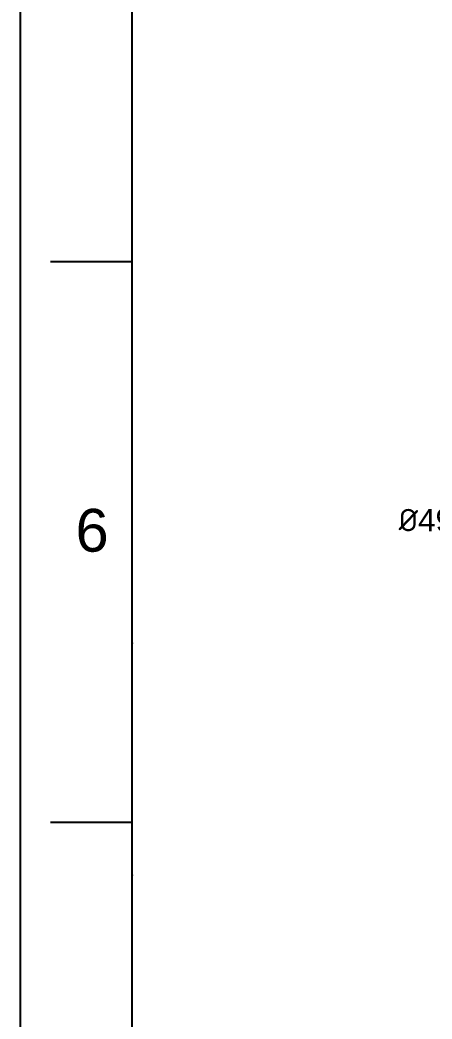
# Model space of a CAD drawing. Header units: millimetres. Extents: x 13479 to 14073, y 4989 to 5829.
# Drawn here: x 13479.5 to 13552.9, y 5174.1 to 5352.2 of the extents above; entities that cross this region are included whole.
import ezdxf

# ---------------------------------------------------------------- set-up
doc = ezdxf.new("R2010")
doc.units = ezdxf.units.MM
doc.layers.add('DIM_', color=5, linetype='Continuous', lineweight=9)
doc.styles.get("Standard").update_dxf_attribs({"font": 'arial.ttf'})
doc.dimstyles.new('사본(2) STANDARD', dxfattribs={"dimscale": 0, "dimtxt": 4, "dimasz": 4, "dimexe": 1.25, "dimexo": 0.625, "dimgap": 1.5, "dimtad": 3, "dimtih": 1, "dimtoh": 1, "dimdec": 1, "dimzin": 9, "dimdsep": 46, "dimtxsty": 'Standard', "dimcen": 2.5, "dimclrd": 5, "dimclre": 5, "dimclrt": 5, "dimadec": 0, "dimazin": 0, "dimtfac": 1, "dimtdec": 1, "dimtmove": 0, "dimatfit": 3, "dimfxl": 1.25, "dimtfill": 1, "dimtolj": 1, "dimtzin": 0, "dimarcsym": 0})

# ---------------------------------------------------------------- blocks, each defined once
blk = doc.blocks.new('*D7')
at = {"layer": 'Defpoints', "color": 0, "transparency": 16777216}
for p in [(13566.54, 5263.06), (13616.04, 5263.06), (13616.04, 5259.14)]:
    blk.add_point(p, dxfattribs=at)
at = {"layer": 'DIM_', "color": 5, "lineweight": -2, "transparency": 16777216}
for p, q in [((13566.54, 5263.06), (13562.54, 5263.06)), ((13612.04, 5263.06), (13570.54, 5263.06)), ((13616.04, 5259.77), (13616.04, 5264.31)), ((13566.54, 5262.43), (13566.54, 5261.81))]:
    blk.add_line(p, q, dxfattribs=at)
at = {"layer": 'DIM_', "color": 5, "transparency": 16777216}
for points in [[(13570.54, 5263.72), (13570.54, 5262.39), (13566.54, 5263.06)], [(13612.04, 5263.72), (13612.04, 5262.39), (13616.04, 5263.06)]]:
    blk.add_solid(points, dxfattribs=at)
at = {"layer": 'DIM_', "color": 5, "transparency": 16777216, "insert": (13554.11, 5263.06), "char_height": 4, "attachment_point": 5, "bg_fill": 3, "box_fill_scale": 1.1, "bg_fill_color": 256, "bg_fill_true_color": 13158600, "bg_fill_transparency": 0}
blk.add_mtext('\\A1;{\\fISOCPEUR|b0|i0|c0|p34;%%C}49.5', dxfattribs=at)

msp = doc.modelspace()

# ---------------------------------------------------------------- linework, layer by layer
at = {"color": 7, "linetype": 'Continuous'}
for p, q in [((13479.46, 5829.16), (13479.46, 4989.16)), ((13499.46, 5309.16), (13484.92, 5309.16)), ((13499.46, 5209.16), (13484.92, 5209.16))]:
    msp.add_line(p, q, dxfattribs=at)
at = {"linetype": 'Continuous'}
msp.add_line((13499.46, 5009.16), (13499.46, 5809.16), dxfattribs=at)
for p in [(13499.46, 5241.14), (13499.46, 5241.14), (13499.46, 5199.76), (13499.46, 5199.76)]:
    msp.add_point(p)

# ---------------------------------------------------------------- texts
at = {"insert": (13492.31, 5261.22), "char_height": 7.62, "attachment_point": 5}
msp.add_mtext_dynamic_manual_height_columns('6', width=50, gutter_width=12.5, heights=[0], dxfattribs=at)

# ---------------------------------------------------------------- dimensions: what is measured, and where the dimension line sits
at = {"layer": 'DIM_'}
dim = msp.add_linear_dim(base=(13616.04, 5263.06), p1=(13566.54, 5263.06), p2=(13616.04, 5259.14), text='{\\fISOCPEUR|b0|i0|c0|p34;%%C}<>', dimstyle='사본(2) STANDARD', override={"dimscale": 1, "dimtad": 0}, dxfattribs=at)
dim.commit()
dim.dimension.update_dxf_attribs({"geometry": '*D7', "text_midpoint": (13554.11, 5263.06), "dimtype": 128})

doc.saveas('drawing.dxf')
